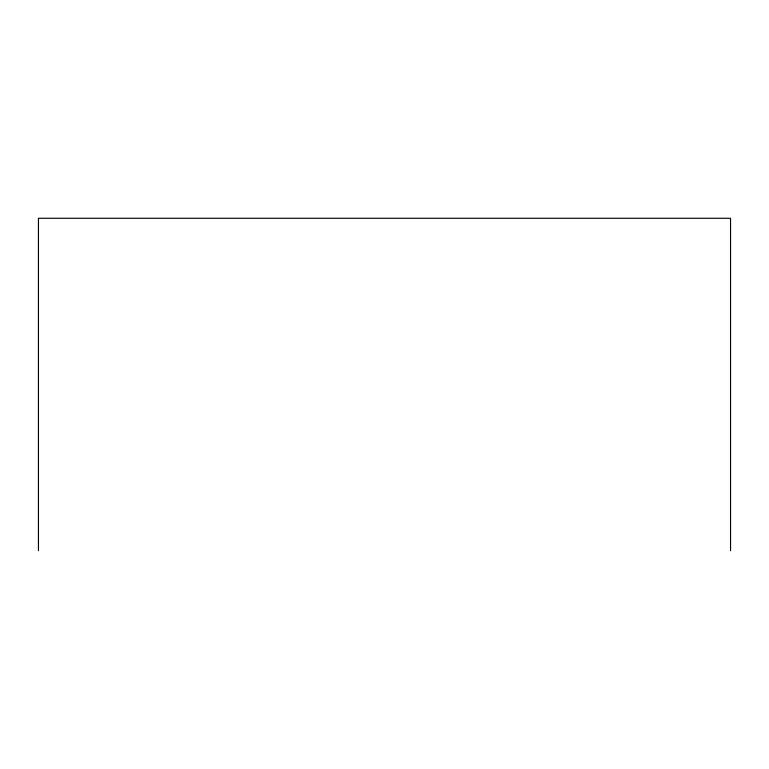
<?xml version="1.0" encoding="UTF-8"?>
<svg xmlns="http://www.w3.org/2000/svg" width="769" height="769" viewBox="0 0 769 769"><rect width="100%" height="100%" fill="white"/><g stroke="black" fill="none" stroke-linecap="round" stroke-linejoin="round"><path stroke-width="1.15" d="M730.55 550.719L730.55 218.281L38.45 218.281L38.45 550.719"/></g></svg>
